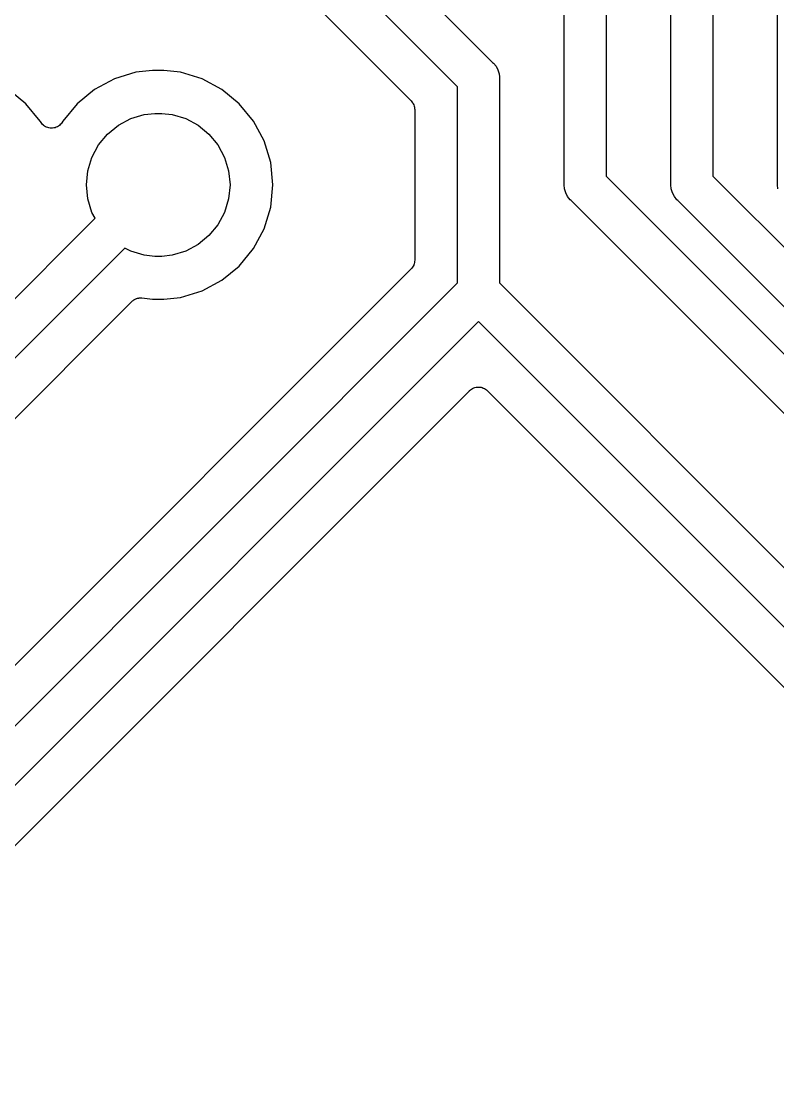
# Model space of a CAD drawing. Extents: x 37 to 187, y -133 to -79.
# Drawn here: x 75.84 to 84.84, y -118.61 to -106 of the extents above; entities that cross this region are included whole.
import ezdxf

# ---------------------------------------------------------------- set-up
doc = ezdxf.new("R2010")
doc.units = 0
doc.header["$MEASUREMENT"] = 0
doc.layers.add('BLACK', color=7, linetype='CONTINUOUS')

msp = doc.modelspace()

# ---------------------------------------------------------------- linework, layer by layer
at = {"layer": 'BLACK', "linetype": 'CONTINUOUS'}
for p, q in [((57.9012, -82.9477), (81.4481, -106.495)), ((81.03, -106.784), (57.5477, -83.3012)), ((57.4665, -83.9385), (80.4781, -106.95)), ((84.07, -104.152), (84.07, -107.846)), ((83.57, -107.938), (83.57, -104.244)), ((84.84, -107.938), (84.84, -104.244)), ((82.3, -107.938), (82.3, -105.514)), ((82.8, -105.422), (82.8, -107.846)), ((81.4481, -106.495), (81.4576, -106.502)), ((81.4576, -106.502), (81.4889, -106.54)), ((81.4889, -106.54), (81.5121, -106.584)), ((77.2038, -106.612), (76.9478, -106.689)), ((77.4033, -106.592), (77.2038, -106.612)), ((77.5367, -106.592), (77.4033, -106.592)), ((77.7362, -106.612), (77.5367, -106.592)), ((77.9922, -106.689), (77.7362, -106.612)), ((81.5121, -106.584), (81.5264, -106.631)), ((81.5264, -106.631), (81.5299, -106.666)), ((81.5299, -106.666), (81.5312, -106.68)), ((76.9478, -106.689), (76.7119, -106.815)), ((78.2281, -106.815), (77.9922, -106.689)), ((81.03, -109.116), (81.03, -106.784)), ((81.5312, -106.68), (81.53, -106.692)), ((81.53, -106.692), (81.53, -109.116)), ((75.8949, -106.985), (75.6881, -106.815)), ((76.7119, -106.815), (76.5051, -106.985)), ((78.4349, -106.985), (78.2281, -106.815)), ((76.0646, -107.192), (75.8949, -106.985)), ((76.5051, -106.985), (76.3354, -107.192)), ((78.6046, -107.192), (78.4349, -106.985)), ((80.4781, -106.95), (80.4784, -106.95)), ((80.4784, -106.95), (80.4784, -106.95)), ((80.4784, -106.95), (80.4785, -106.95)), ((80.4785, -106.95), (80.4795, -106.952)), ((80.4795, -106.952), (80.4882, -106.962)), ((80.4882, -106.962), (80.4969, -106.973)), ((80.4969, -106.973), (80.4973, -106.974)), ((80.4973, -106.974), (80.4978, -106.974)), ((80.4978, -106.974), (80.5041, -106.987)), ((80.5041, -106.987), (80.5107, -106.999)), ((80.5107, -106.999), (80.5109, -107)), ((80.5109, -107), (80.5113, -107)), ((80.5113, -107), (80.5151, -107.014)), ((80.5151, -107.014), (80.5191, -107.027)), ((80.5191, -107.027), (80.5192, -107.028)), ((80.5192, -107.028), (80.5194, -107.029)), ((80.5194, -107.029), (80.5207, -107.042)), ((80.5207, -107.042), (80.522, -107.056)), ((76.9955, -107.24), (77.1431, -107.161)), ((77.1431, -107.161), (77.3034, -107.112)), ((77.3034, -107.112), (77.4283, -107.1)), ((77.4283, -107.1), (77.5117, -107.1)), ((77.5117, -107.1), (77.6366, -107.112)), ((77.6366, -107.112), (77.7969, -107.161)), ((77.7969, -107.161), (77.9445, -107.24)), ((80.522, -107.056), (80.522, -108.844)), ((76.0677, -107.198), (76.0646, -107.192)), ((76.0757, -107.21), (76.0677, -107.198)), ((76.0836, -107.222), (76.0757, -107.21)), ((76.0838, -107.222), (76.0836, -107.222)), ((76.084, -107.222), (76.0838, -107.222)), ((76.0942, -107.232), (76.084, -107.222)), ((76.1041, -107.242), (76.0942, -107.232)), ((76.1044, -107.243), (76.1041, -107.242)), ((76.1046, -107.243), (76.1044, -107.243)), ((76.1166, -107.251), (76.1046, -107.243)), ((76.1284, -107.259), (76.1166, -107.251)), ((76.1287, -107.259), (76.1284, -107.259)), ((76.1289, -107.259), (76.1287, -107.259)), ((76.1421, -107.265), (76.1289, -107.259)), ((76.1553, -107.27), (76.1421, -107.265)), ((76.1557, -107.27), (76.1553, -107.27)), ((76.156, -107.27), (76.1557, -107.27)), ((76.17, -107.273), (76.156, -107.27)), ((76.184, -107.276), (76.17, -107.273)), ((76.1843, -107.276), (76.184, -107.276)), ((76.1846, -107.276), (76.1843, -107.276)), ((76.1988, -107.276), (76.1846, -107.276)), ((76.2133, -107.276), (76.1988, -107.276)), ((76.2136, -107.276), (76.2133, -107.276)), ((76.2139, -107.276), (76.2136, -107.276)), ((76.2278, -107.274), (76.2139, -107.276)), ((76.242, -107.271), (76.2278, -107.274)), ((76.2423, -107.271), (76.242, -107.271)), ((76.2427, -107.271), (76.2423, -107.271)), ((76.2559, -107.265), (76.2427, -107.271)), ((76.2692, -107.26), (76.2559, -107.265)), ((76.2695, -107.26), (76.2692, -107.26)), ((76.2698, -107.26), (76.2695, -107.26)), ((76.2817, -107.252), (76.2698, -107.26)), ((76.2937, -107.244), (76.2817, -107.252)), ((76.294, -107.244), (76.2937, -107.244)), ((76.2942, -107.244), (76.294, -107.244)), ((76.3044, -107.234), (76.2942, -107.244)), ((76.3147, -107.224), (76.3044, -107.234)), ((76.3149, -107.223), (76.3147, -107.224)), ((76.3151, -107.223), (76.3149, -107.223)), ((76.3233, -107.211), (76.3151, -107.223)), ((76.3313, -107.2), (76.3233, -107.211)), ((76.3316, -107.199), (76.3313, -107.2)), ((76.3323, -107.198), (76.3316, -107.199)), ((76.3316, -107.199), (76.3316, -107.199)), ((76.3316, -107.199), (76.3316, -107.199)), ((76.3354, -107.192), (76.3323, -107.198)), ((76.8661, -107.346), (76.9955, -107.24)), ((77.9445, -107.24), (78.0739, -107.346)), ((78.7307, -107.428), (78.6046, -107.192)), ((76.7598, -107.475), (76.8661, -107.346)), ((78.0739, -107.346), (78.1802, -107.475)), ((78.8083, -107.684), (78.7307, -107.428)), ((76.6809, -107.623), (76.7598, -107.475)), ((78.1802, -107.475), (78.2591, -107.623)), ((76.6323, -107.783), (76.6809, -107.623)), ((78.2591, -107.623), (78.3077, -107.783)), ((78.8346, -107.95), (78.8083, -107.684)), ((76.6159, -107.95), (76.6323, -107.783)), ((78.3077, -107.783), (78.3241, -107.95)), ((82.8, -107.846), (89.0036, -114.05)), ((84.07, -107.846), (87.7336, -111.51)), ((76.6323, -108.117), (76.6159, -107.95)), ((78.3241, -107.95), (78.3077, -108.117)), ((78.8083, -108.216), (78.8346, -107.95)), ((82.2988, -107.95), (82.3, -107.938)), ((82.3036, -107.999), (82.2988, -107.95)), ((82.3179, -108.046), (82.3036, -107.999)), ((82.3411, -108.09), (82.3179, -108.046)), ((82.3179, -108.046), (82.3179, -108.046)), ((83.5688, -107.95), (83.57, -107.938)), ((83.5736, -107.999), (83.5688, -107.95)), ((83.5879, -108.046), (83.5736, -107.999)), ((83.5736, -107.999), (83.5736, -107.999)), ((83.6111, -108.09), (83.5879, -108.046)), ((84.8388, -107.95), (84.84, -107.938)), ((84.8436, -107.999), (84.8388, -107.95)), ((76.6809, -108.277), (76.6323, -108.117)), ((78.3077, -108.117), (78.2591, -108.277)), ((82.3724, -108.128), (82.3411, -108.09)), ((82.3819, -108.135), (82.3724, -108.128)), ((88.7145, -114.468), (82.3819, -108.135)), ((83.6424, -108.128), (83.6111, -108.09)), ((83.6519, -108.135), (83.6424, -108.128)), ((87.4445, -111.928), (83.6519, -108.135)), ((76.7188, -108.348), (76.6809, -108.277)), ((78.2591, -108.277), (78.1802, -108.425)), ((78.7307, -108.472), (78.8083, -108.216)), ((69.7464, -115.32), (76.7188, -108.348)), ((78.1802, -108.425), (78.0739, -108.554)), ((78.0739, -108.554), (77.9445, -108.66)), ((78.6046, -108.708), (78.7307, -108.472)), ((77.9445, -108.66), (77.7969, -108.739)), ((77.0723, -108.701), (70.0355, -115.738)), ((77.1431, -108.739), (77.0723, -108.701)), ((77.3034, -108.788), (77.1431, -108.739)), ((77.4283, -108.8), (77.3034, -108.788)), ((77.5117, -108.8), (77.4283, -108.8)), ((77.6366, -108.788), (77.5117, -108.8)), ((77.7969, -108.739), (77.6366, -108.788)), ((78.4349, -108.915), (78.6046, -108.708)), ((78.2281, -109.085), (78.4349, -108.915)), ((80.4868, -108.939), (80.4781, -108.95)), ((80.4958, -108.929), (80.4868, -108.939)), ((80.4961, -108.928), (80.4958, -108.929)), ((80.4966, -108.927), (80.4961, -108.928)), ((80.5032, -108.915), (80.4966, -108.927)), ((80.5099, -108.903), (80.5032, -108.915)), ((80.5101, -108.902), (80.5099, -108.903)), ((80.5105, -108.902), (80.5101, -108.902)), ((80.5145, -108.888), (80.5105, -108.902)), ((80.5187, -108.875), (80.5145, -108.888)), ((80.5188, -108.874), (80.5187, -108.875)), ((80.519, -108.874), (80.5188, -108.874)), ((80.5204, -108.86), (80.519, -108.874)), ((80.522, -108.846), (80.5204, -108.86)), ((80.522, -108.844), (80.522, -108.844)), ((80.522, -108.844), (80.522, -108.844)), ((80.522, -108.844), (80.522, -108.844)), ((80.522, -108.844), (80.522, -108.846)), ((80.4781, -108.95), (72.12, -117.308)), ((72.2864, -117.86), (81.03, -109.116)), ((77.9922, -109.211), (78.2281, -109.085)), ((81.53, -109.116), (87.7336, -115.32)), ((77.1648, -109.328), (77.1715, -109.324)), ((77.1715, -109.324), (77.1778, -109.319)), ((77.1778, -109.319), (77.1837, -109.316)), ((77.1837, -109.316), (77.1892, -109.312)), ((77.1892, -109.312), (77.1967, -109.309)), ((77.1967, -109.309), (77.2038, -109.305)), ((77.2038, -109.305), (77.2102, -109.303)), ((77.2102, -109.303), (77.2162, -109.301)), ((77.2162, -109.301), (77.2242, -109.299)), ((77.2242, -109.299), (77.2319, -109.297)), ((77.2319, -109.297), (77.2385, -109.297)), ((77.2385, -109.297), (77.245, -109.295)), ((77.245, -109.295), (77.253, -109.295)), ((77.253, -109.295), (77.2611, -109.295)), ((77.2611, -109.295), (77.2677, -109.295)), ((77.2677, -109.295), (77.2742, -109.295)), ((77.2742, -109.295), (77.4033, -109.308)), ((77.4033, -109.308), (77.5367, -109.308)), ((77.5367, -109.308), (77.7362, -109.288)), ((77.7362, -109.288), (77.9922, -109.211)), ((70.4175, -116.074), (77.1535, -109.339)), ((77.1535, -109.339), (77.155, -109.337)), ((77.155, -109.337), (77.1601, -109.333)), ((77.1601, -109.333), (77.1648, -109.328)), ((81.28, -109.574), (72.5755, -118.278)), ((87.4445, -115.738), (81.28, -109.574)), ((72.9575, -118.614), (81.1739, -110.398)), ((81.1739, -110.398), (81.1746, -110.397)), ((81.1746, -110.397), (81.1747, -110.397)), ((81.1747, -110.397), (81.1747, -110.397)), ((81.1747, -110.397), (81.1754, -110.397)), ((81.1754, -110.397), (81.1864, -110.388)), ((81.1864, -110.388), (81.1974, -110.379)), ((81.1974, -110.379), (81.1979, -110.379)), ((81.1979, -110.379), (81.1983, -110.378)), ((81.1983, -110.378), (81.2109, -110.372)), ((81.2109, -110.372), (81.2233, -110.365)), ((81.2233, -110.365), (81.2238, -110.365)), ((81.2238, -110.365), (81.2243, -110.365)), ((81.2243, -110.365), (81.2379, -110.361)), ((81.2379, -110.361), (81.2514, -110.357)), ((81.2514, -110.357), (81.2519, -110.357)), ((81.2519, -110.357), (81.2524, -110.357)), ((81.2524, -110.357), (81.2666, -110.355)), ((81.2666, -110.355), (81.2805, -110.354)), ((81.2805, -110.354), (81.281, -110.354)), ((81.281, -110.354), (81.2816, -110.354)), ((81.2816, -110.354), (81.2957, -110.356)), ((81.2957, -110.356), (81.3096, -110.357)), ((81.3096, -110.357), (81.3102, -110.357)), ((81.3102, -110.357), (81.3107, -110.357)), ((81.3107, -110.357), (81.3241, -110.361)), ((81.3241, -110.361), (81.3376, -110.366)), ((81.3376, -110.366), (81.3381, -110.366)), ((81.3381, -110.366), (81.3386, -110.366)), ((81.3386, -110.366), (81.3511, -110.373)), ((81.3511, -110.373), (81.3634, -110.379)), ((81.3634, -110.379), (81.3638, -110.38)), ((81.3638, -110.38), (81.3643, -110.38)), ((81.3643, -110.38), (81.3752, -110.389)), ((81.3752, -110.389), (81.3861, -110.398)), ((81.3861, -110.398), (87.0625, -116.074))]:
    msp.add_line(p, q, dxfattribs=at)

doc.saveas('drawing.dxf')
